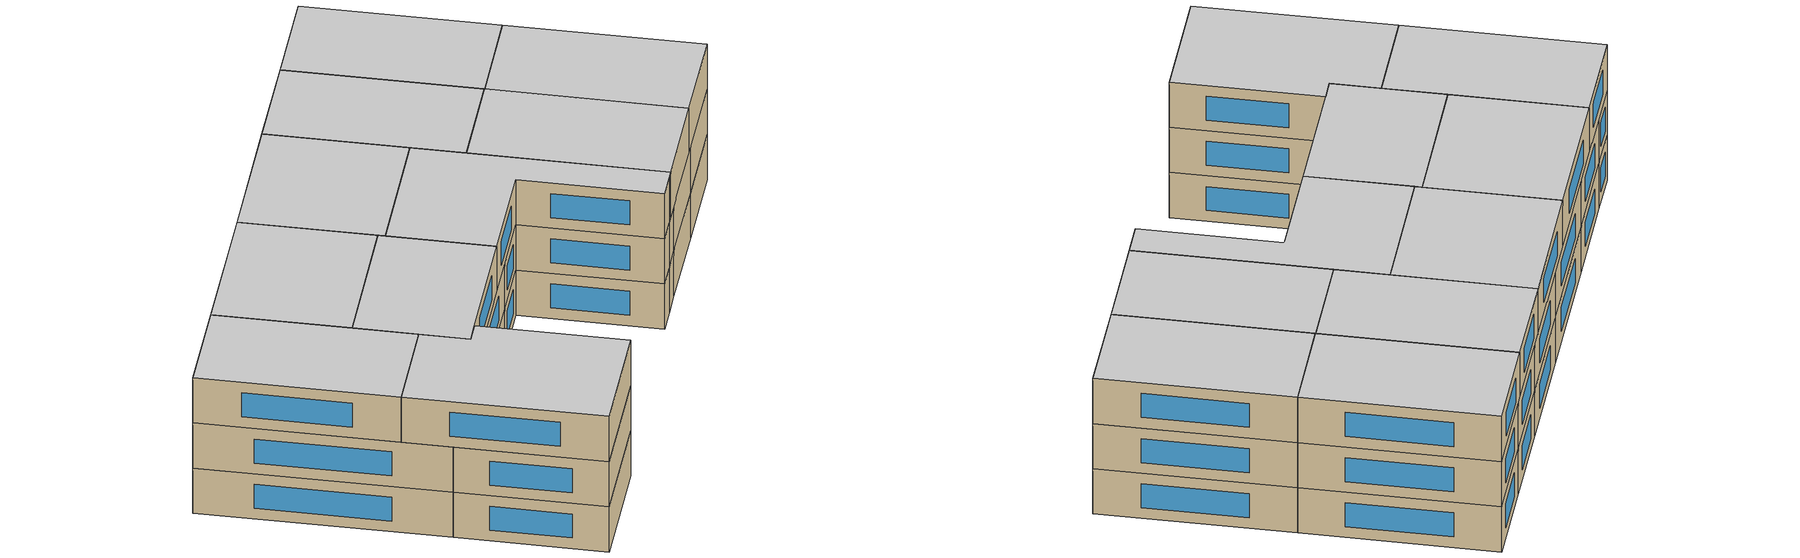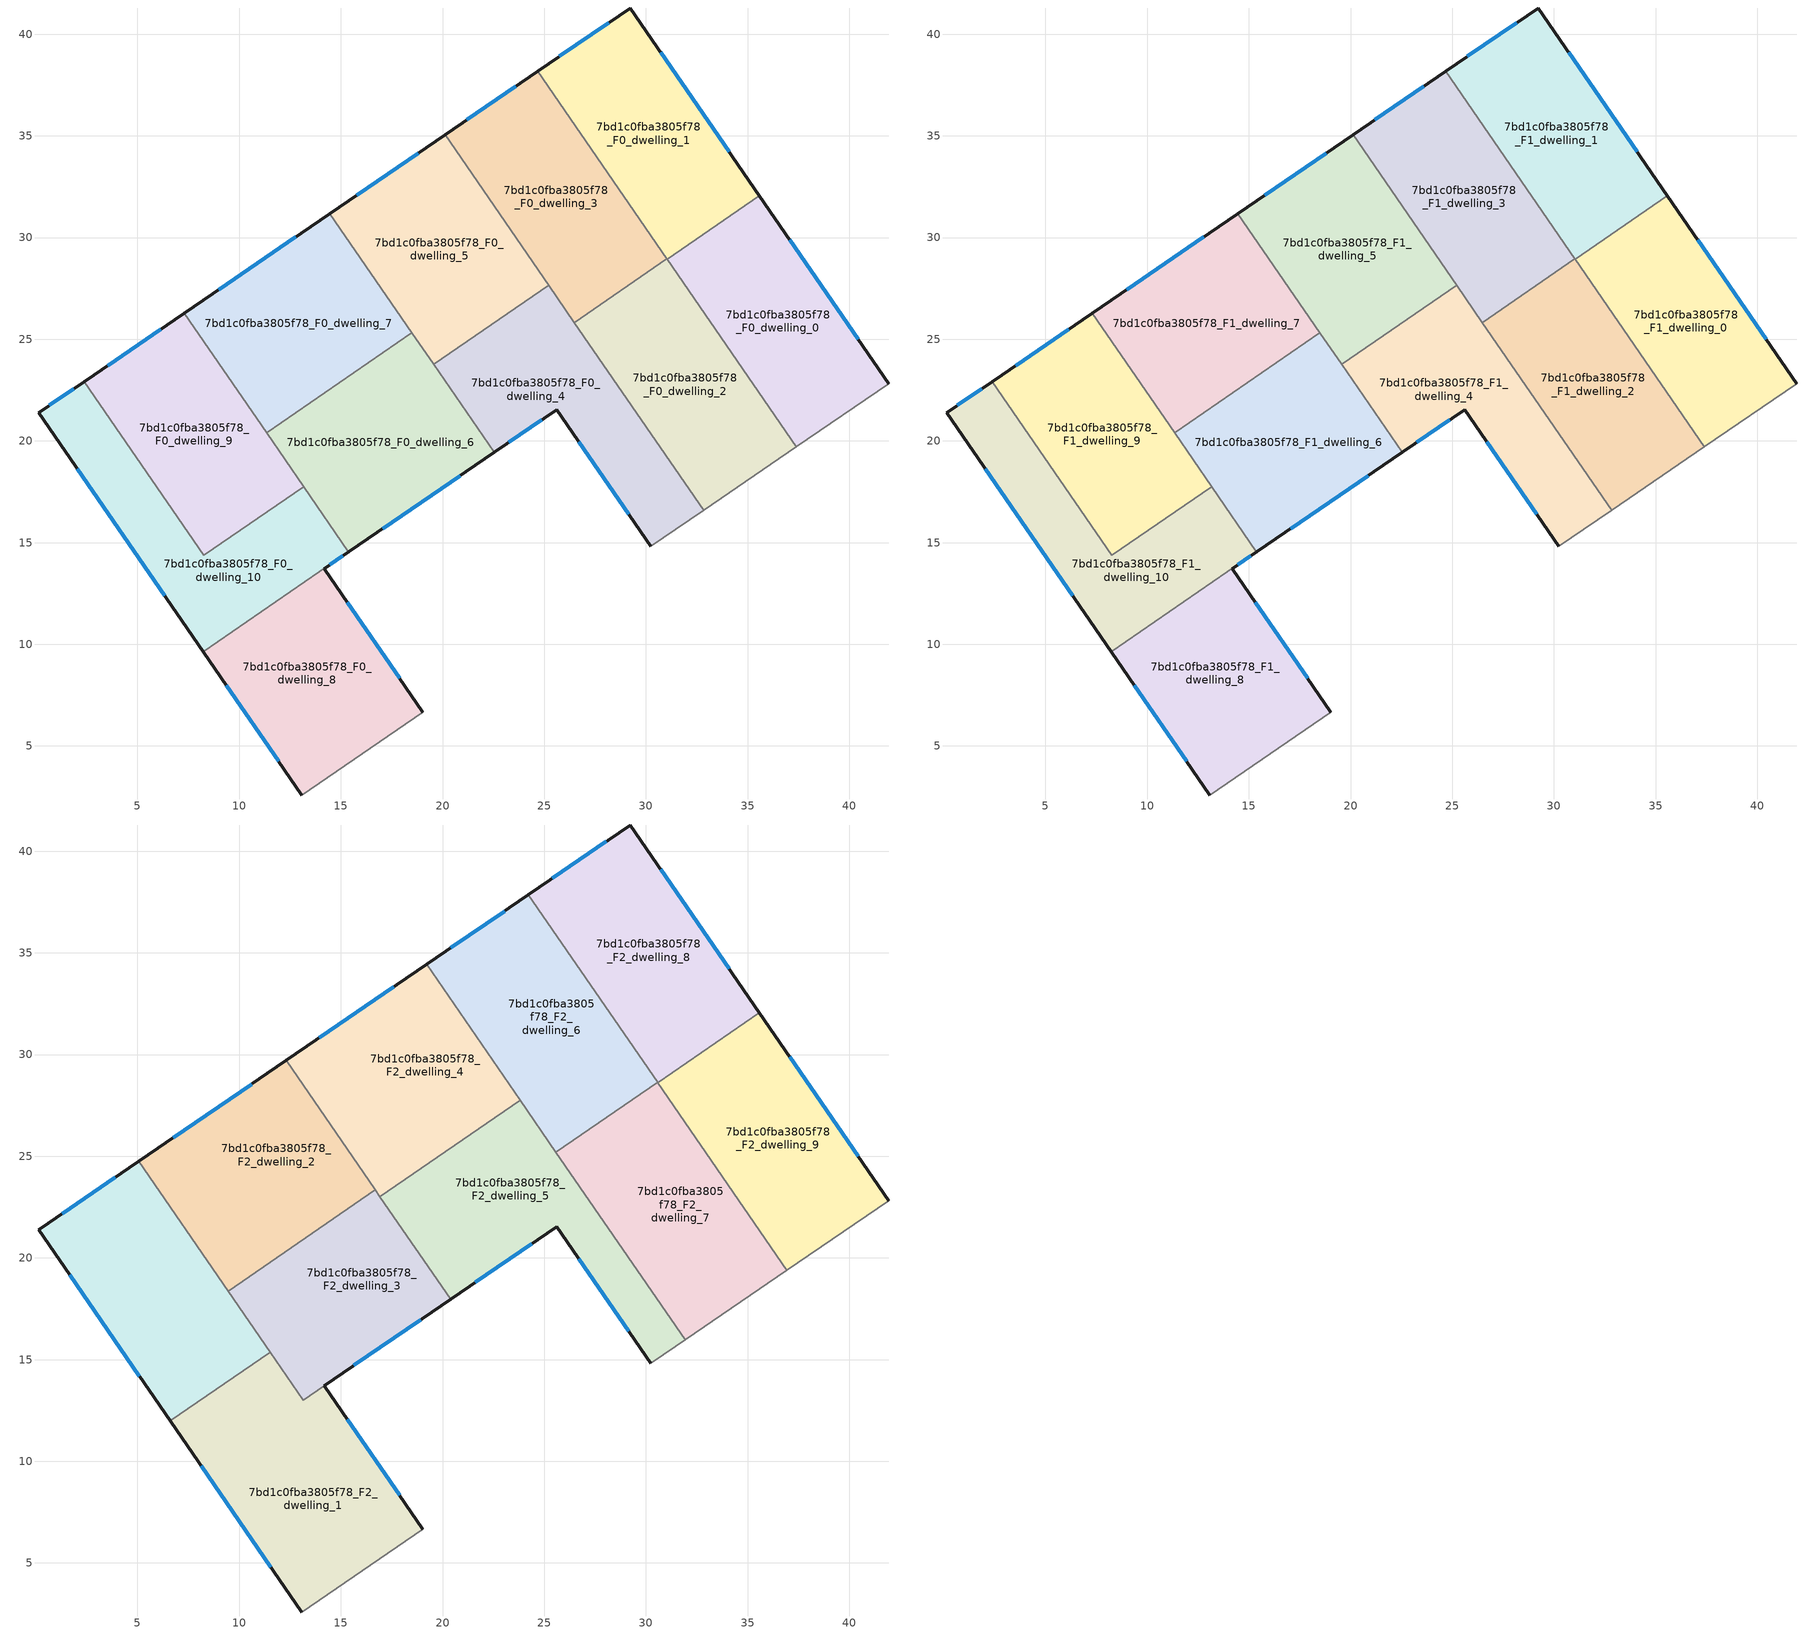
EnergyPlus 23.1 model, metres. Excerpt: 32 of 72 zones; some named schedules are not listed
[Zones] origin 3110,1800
7bd1c0fba3805f78_F0_dwelling_0
 floor ground (EU_floor_Construction): 35.58,32.06 41.94,22.82 37.39,19.71 31.04,28.93 z0
 wall outside (EU_wall_Construction): 41.94,22.82 35.58,32.06 z0:3
 wall adiabatic (EU_wall_Construction): 37.39,19.71 41.94,22.82 z0:3
 wall to 7bd1c0fba3805f78_F0_dwelling_1 (EU_wall_Construction): 35.58,32.06 31.04,28.93 z0:3
 wall to 7bd1c0fba3805f78_F0_dwelling_2 (EU_wall_Construction): 31.04,28.93 37.39,19.71 z0:3
 window (EU_Window_Construction): 40.45,24.99 37.08,29.89 z0.7:2.3
7bd1c0fba3805f78_F0_dwelling_1
 floor ground (EU_floor_Construction): 29.23,41.29 35.58,32.06 31.04,28.93 24.68,38.18 z0
 wall outside (EU_wall_Construction): 35.58,32.06 29.23,41.29 24.68,38.18 z0:3
 wall to 7bd1c0fba3805f78_F0_dwelling_2 (EU_wall_Construction): 24.68,38.18 31.03,28.95 31.04,28.94 z0:3
 window (EU_Window_Construction): 34.09,34.23 30.72,39.12 / 28.16,40.56 25.75,38.91 z0.7:2.3
7bd1c0fba3805f78_F0_dwelling_10
 floor ground (EU_floor_Construction): 13.17,17.76 15.38,14.55 8.23,9.64 0.15,21.39 2.38,22.92 8.26,14.38 z0
 wall outside (EU_wall_Construction): 2.38,22.92 0.15,21.39 8.23,9.64 z0:3
 wall to 7bd1c0fba3805f78_F0_dwelling_9 (EU_wall_Construction): 13.17,17.76 8.26,14.38 2.38,22.92 z0:3
 wall to 7bd1c0fba3805f78_F0_dwelling_8 (EU_wall_Construction): 8.23,9.64 15.38,14.55 z0:3
 wall to 7bd1c0fba3805f78_F0_dwelling_6 (EU_wall_Construction): 15.38,14.55 13.17,17.76 z0:3
 window (EU_Window_Construction): 2.04,18.63 6.33,12.4 / 1.86,22.56 0.67,21.75 z0.7:2.3
7bd1c0fba3805f78_F0_dwelling_2
 floor ground (EU_floor_Construction): 31.03,28.95 37.39,19.71 32.84,16.6 26.49,25.82 z0
 wall adiabatic (EU_wall_Construction): 32.84,16.6 37.39,19.71 z0:3
 wall to 7bd1c0fba3805f78_F0_dwelling_3 (EU_wall_Construction): 24.68,38.18 31.03,28.95 26.49,25.82 z0:3
 wall to 7bd1c0fba3805f78_F0_dwelling_4 (EU_wall_Construction): 26.49,25.82 32.84,16.6 z0:3
7bd1c0fba3805f78_F0_dwelling_3
 floor ground (EU_floor_Construction): 24.68,38.18 31.03,28.95 26.49,25.82 20.13,35.06 z0
 wall outside (EU_wall_Construction): 24.68,38.18 20.13,35.06 z0:3
 wall to 7bd1c0fba3805f78_F0_dwelling_5 (EU_wall_Construction): 20.13,35.06 25.22,27.66 z0:3
 wall to 7bd1c0fba3805f78_F0_dwelling_4 (EU_wall_Construction): 25.22,27.66 26.49,25.82 z0:3
 window (EU_Window_Construction): 23.61,37.44 21.2,35.79 z0.7:2.3
7bd1c0fba3805f78_F0_dwelling_4
 floor ground (EU_floor_Construction): 25.22,27.66 32.84,16.6 31.48,15.67 30.24,14.82 25.61,21.54 22.54,19.44 19.56,23.76 z0
 wall outside (EU_wall_Construction): 22.54,19.44 25.61,21.54 30.24,14.82 z0:3
 wall to 7bd1c0fba3805f78_F0_dwelling_5 (EU_wall_Construction): 25.22,27.66 19.56,23.76 z0:3
 wall adiabatic (EU_wall_Construction): 30.24,14.82 31.48,15.67 32.84,16.6 z0:3
 wall to 7bd1c0fba3805f78_F0_dwelling_6 (EU_wall_Construction): 19.56,23.76 22.54,19.44 z0:3
 window (EU_Window_Construction): 26.7,19.96 29.16,16.4 / 23.26,19.93 24.89,21.05 z0.7:2.3
7bd1c0fba3805f78_F0_dwelling_5
 floor ground (EU_floor_Construction): 20.13,35.06 25.22,27.66 19.56,23.76 14.46,31.18 z0
 wall outside (EU_wall_Construction): 20.13,35.06 14.46,31.18 z0:3
 wall to 7bd1c0fba3805f78_F0_dwelling_7 (EU_wall_Construction): 14.46,31.18 18.49,25.32 z0:3
 wall to 7bd1c0fba3805f78_F0_dwelling_6 (EU_wall_Construction): 18.49,25.32 19.56,23.77 z0:3
 window (EU_Window_Construction): 18.8,34.15 15.79,32.09 z0.7:2.3
7bd1c0fba3805f78_F0_dwelling_6
 floor ground (EU_floor_Construction): 18.49,25.32 22.54,19.44 15.39,14.54 11.35,20.41 z0
 wall outside (EU_wall_Construction): 15.39,14.54 22.54,19.44 z0:3
 wall to 7bd1c0fba3805f78_F0_dwelling_7 (EU_wall_Construction): 18.49,25.32 11.35,20.41 z0:3
 wall to 7bd1c0fba3805f78_F0_dwelling_8 (EU_wall_Construction): 15.38,14.55 15.39,14.54 z0:3
 wall to 7bd1c0fba3805f78_F0_dwelling_9 (EU_wall_Construction): 11.35,20.4 13.17,17.76 z0:3
 window (EU_Window_Construction): 17.07,15.69 20.86,18.29 z0.7:2.3
7bd1c0fba3805f78_F0_dwelling_7
 floor ground (EU_floor_Construction): 14.46,31.18 18.49,25.32 11.35,20.41 7.3,26.29 z0
 wall outside (EU_wall_Construction): 14.46,31.18 7.3,26.29 z0:3
 wall to 7bd1c0fba3805f78_F0_dwelling_9 (EU_wall_Construction): 7.3,26.29 11.35,20.41 z0:3
 window (EU_Window_Construction): 12.78,30.03 8.98,27.44 z0.7:2.3
7bd1c0fba3805f78_F0_dwelling_8
 floor ground (EU_floor_Construction): 15.39,14.54 14.18,13.71 19.04,6.67 13.08,2.59 8.23,9.64 15.38,14.55 z0
 wall outside (EU_wall_Construction): 19.04,6.67 14.18,13.71 15.39,14.54 / 8.23,9.64 13.08,2.59 z0:3
 wall adiabatic (EU_wall_Construction): 13.08,2.59 19.04,6.67 z0:3
 window (EU_Window_Construction): 17.89,8.32 15.32,12.06 / 9.37,7.98 11.94,4.24 / 14.46,13.91 15.1,14.35 z0.7:2.3
7bd1c0fba3805f78_F0_dwelling_9
 floor ground (EU_floor_Construction): 7.3,26.29 13.17,17.76 8.26,14.38 2.38,22.92 z0
 wall outside (EU_wall_Construction): 7.3,26.29 2.38,22.92 z0:3
 window (EU_Window_Construction): 6.15,25.49 3.54,23.71 z0.7:2.3
7bd1c0fba3805f78_F1_dwelling_0
 floor to 7bd1c0fba3805f78_F0_dwelling_0 (EU_floor_Construction): 35.58,32.06 41.94,22.82 37.39,19.71 31.04,28.93 z3
 wall outside (EU_wall_Construction): 41.94,22.82 35.58,32.06 z3:6
 wall adiabatic (EU_wall_Construction): 37.39,19.71 41.94,22.82 z3:6
 wall to 7bd1c0fba3805f78_F1_dwelling_1 (EU_wall_Construction): 35.58,32.06 31.04,28.93 z3:6
 wall to 7bd1c0fba3805f78_F1_dwelling_2 (EU_wall_Construction): 31.04,28.93 37.39,19.71 z3:6
 window (EU_Window_Construction): 40.45,24.99 37.08,29.89 z3.7:5.3
7bd1c0fba3805f78_F1_dwelling_1
 floor to 7bd1c0fba3805f78_F0_dwelling_1 (EU_floor_Construction): 29.23,41.29 35.58,32.06 31.04,28.93 24.68,38.18 z3
 wall outside (EU_wall_Construction): 35.58,32.06 29.23,41.29 24.68,38.18 z3:6
 wall to 7bd1c0fba3805f78_F1_dwelling_2 (EU_wall_Construction): 24.68,38.18 31.03,28.95 31.04,28.94 z3:6
 window (EU_Window_Construction): 34.09,34.23 30.72,39.12 / 28.16,40.56 25.75,38.91 z3.7:5.3
7bd1c0fba3805f78_F1_dwelling_10
 floor to 7bd1c0fba3805f78_F0_dwelling_10 (EU_floor_Construction): 13.17,17.76 15.38,14.55 8.23,9.64 0.15,21.39 2.38,22.92 8.26,14.38 z3
 wall outside (EU_wall_Construction): 2.38,22.92 0.15,21.39 8.23,9.64 z3:6
 wall to 7bd1c0fba3805f78_F1_dwelling_9 (EU_wall_Construction): 13.17,17.76 8.26,14.38 2.38,22.92 z3:6
 wall to 7bd1c0fba3805f78_F1_dwelling_8 (EU_wall_Construction): 8.23,9.64 15.38,14.55 z3:6
 wall to 7bd1c0fba3805f78_F1_dwelling_6 (EU_wall_Construction): 15.38,14.55 13.17,17.76 z3:6
 window (EU_Window_Construction): 2.04,18.63 6.33,12.4 / 1.86,22.56 0.67,21.75 z3.7:5.3
7bd1c0fba3805f78_F1_dwelling_2
 floor to 7bd1c0fba3805f78_F0_dwelling_2 (EU_floor_Construction): 31.03,28.95 37.39,19.71 32.84,16.6 26.49,25.82 z3
 wall adiabatic (EU_wall_Construction): 32.84,16.6 37.39,19.71 z3:6
 wall to 7bd1c0fba3805f78_F1_dwelling_3 (EU_wall_Construction): 24.68,38.18 31.03,28.95 26.49,25.82 z3:6
 wall to 7bd1c0fba3805f78_F1_dwelling_4 (EU_wall_Construction): 26.49,25.82 32.84,16.6 z3:6
7bd1c0fba3805f78_F1_dwelling_3
 floor to 7bd1c0fba3805f78_F0_dwelling_3 (EU_floor_Construction): 24.68,38.18 31.03,28.95 26.49,25.82 20.13,35.06 z3
 wall outside (EU_wall_Construction): 24.68,38.18 20.13,35.06 z3:6
 wall to 7bd1c0fba3805f78_F1_dwelling_5 (EU_wall_Construction): 20.13,35.06 25.22,27.66 z3:6
 wall to 7bd1c0fba3805f78_F1_dwelling_4 (EU_wall_Construction): 25.22,27.66 26.49,25.82 z3:6
 window (EU_Window_Construction): 23.61,37.44 21.2,35.79 z3.7:5.3
7bd1c0fba3805f78_F1_dwelling_4
 floor to 7bd1c0fba3805f78_F0_dwelling_4 (EU_floor_Construction): 25.22,27.66 32.84,16.6 31.48,15.67 30.24,14.82 25.61,21.54 22.54,19.44 19.56,23.76 z3
 wall outside (EU_wall_Construction): 22.54,19.44 25.61,21.54 30.24,14.82 z3:6
 wall to 7bd1c0fba3805f78_F1_dwelling_5 (EU_wall_Construction): 25.22,27.66 19.56,23.76 z3:6
 wall adiabatic (EU_wall_Construction): 30.24,14.82 31.48,15.67 32.84,16.6 z3:6
 wall to 7bd1c0fba3805f78_F1_dwelling_6 (EU_wall_Construction): 19.56,23.76 22.54,19.44 z3:6
 window (EU_Window_Construction): 26.7,19.96 29.16,16.4 / 23.26,19.93 24.89,21.05 z3.7:5.3
7bd1c0fba3805f78_F1_dwelling_5
 floor to 7bd1c0fba3805f78_F0_dwelling_5 (EU_floor_Construction): 20.13,35.06 25.22,27.66 19.56,23.76 14.46,31.18 z3
 wall outside (EU_wall_Construction): 20.13,35.06 14.46,31.18 z3:6
 wall to 7bd1c0fba3805f78_F1_dwelling_7 (EU_wall_Construction): 14.46,31.18 18.49,25.32 z3:6
 wall to 7bd1c0fba3805f78_F1_dwelling_6 (EU_wall_Construction): 18.49,25.32 19.56,23.77 z3:6
 window (EU_Window_Construction): 18.8,34.15 15.79,32.09 z3.7:5.3
 ceiling adiabatic (EU_roof_Construction): 24.32,27.03 25.22,27.66 20.13,35.06 14.46,31.18 19.07,24.49 23.82,27.76 z6
7bd1c0fba3805f78_F1_dwelling_6
 floor to 7bd1c0fba3805f78_F0_dwelling_6 (EU_floor_Construction): 18.49,25.32 22.54,19.44 15.39,14.54 11.35,20.41 z3
 wall outside (EU_wall_Construction): 15.39,14.54 22.54,19.44 z3:6
 wall to 7bd1c0fba3805f78_F1_dwelling_7 (EU_wall_Construction): 18.49,25.32 11.35,20.41 z3:6
 wall to 7bd1c0fba3805f78_F1_dwelling_8 (EU_wall_Construction): 15.38,14.55 15.39,14.54 z3:6
 wall to 7bd1c0fba3805f78_F1_dwelling_9 (EU_wall_Construction): 11.35,20.4 13.17,17.76 z3:6
 window (EU_Window_Construction): 17.07,15.69 20.86,18.29 z3.7:5.3
7bd1c0fba3805f78_F1_dwelling_7
 floor to 7bd1c0fba3805f78_F0_dwelling_7 (EU_floor_Construction): 14.46,31.18 18.49,25.32 11.35,20.41 7.3,26.29 z3
 wall outside (EU_wall_Construction): 14.46,31.18 7.3,26.29 z3:6
 wall to 7bd1c0fba3805f78_F1_dwelling_9 (EU_wall_Construction): 7.3,26.29 11.35,20.41 z3:6
 window (EU_Window_Construction): 12.78,30.03 8.98,27.44 z3.7:5.3
 ceiling adiabatic (EU_roof_Construction): 16.35,23.85 12.31,29.71 7.3,26.29 11.35,20.41 z6
7bd1c0fba3805f78_F1_dwelling_8
 floor to 7bd1c0fba3805f78_F0_dwelling_8 (EU_floor_Construction): 15.39,14.54 14.18,13.71 19.04,6.67 13.08,2.59 8.23,9.64 15.38,14.55 z3
 wall outside (EU_wall_Construction): 19.04,6.67 14.18,13.71 15.39,14.54 / 8.23,9.64 13.08,2.59 z3:6
 wall adiabatic (EU_wall_Construction): 13.08,2.59 19.04,6.67 z3:6
 window (EU_Window_Construction): 17.89,8.32 15.32,12.06 / 9.37,7.98 11.94,4.24 / 14.46,13.91 15.1,14.35 z3.7:5.3
7bd1c0fba3805f78_F1_dwelling_9
 floor to 7bd1c0fba3805f78_F0_dwelling_9 (EU_floor_Construction): 7.3,26.29 13.17,17.76 8.26,14.38 2.38,22.92 z3
 wall outside (EU_wall_Construction): 7.3,26.29 2.38,22.92 z3:6
 window (EU_Window_Construction): 6.15,25.49 3.54,23.71 z3.7:5.3
7bd1c0fba3805f78_F2_dwelling_0
 floor to 7bd1c0fba3805f78_F1_dwelling_10 (EU_floor_Construction): 10.94,16.22 11.53,15.36 6.62,11.98 0.15,21.39 2.38,22.92 8.26,14.38 z6
 floor to 7bd1c0fba3805f78_F1_dwelling_9 (EU_floor_Construction): 5.06,24.75 10.94,16.22 8.26,14.38 2.38,22.92 z6
 wall outside (EU_wall_Construction): 5.06,24.75 0.15,21.39 6.62,11.98 z6:9
 wall to 7bd1c0fba3805f78_F2_dwelling_1 (EU_wall_Construction): 6.62,11.98 11.53,15.36 z6:9
 wall to 7bd1c0fba3805f78_F2_dwelling_2 (EU_wall_Construction): 9.46,18.37 5.06,24.75 z6:9
 wall to 7bd1c0fba3805f78_F2_dwelling_3 (EU_wall_Construction): 11.53,15.36 9.46,18.37 z6:9
 window (EU_Window_Construction): 1.67,19.18 5.1,14.19 / 3.91,23.96 1.3,22.18 z6.7:8.3
 ceiling to 7bd1c0fba3805f78_F3_dwelling_0 (EU_floor_Construction): 11.53,15.36 5.06,24.75 0.15,21.39 6.62,11.98 z9
7bd1c0fba3805f78_F2_dwelling_1
 floor to 7bd1c0fba3805f78_F1_dwelling_8 (EU_floor_Construction): 14.18,13.71 19.04,6.67 13.08,2.59 8.23,9.64 13.14,13.02 13.15,13.01 z6
 floor to 7bd1c0fba3805f78_F1_dwelling_10 (EU_floor_Construction): 11.53,15.36 13.14,13.02 8.23,9.64 6.62,11.98 z6
 wall outside (EU_wall_Construction): 19.04,6.67 14.18,13.71 / 6.62,11.98 13.08,2.59 z6:9
 wall adiabatic (EU_wall_Construction): 13.08,2.59 19.04,6.67 z6:9
 wall to 7bd1c0fba3805f78_F2_dwelling_3 (EU_wall_Construction): 13.14,13.01 11.53,15.36 / 14.18,13.71 13.15,13.01 z6:9
 window (EU_Window_Construction): 17.89,8.32 15.32,12.06 / 8.14,9.78 11.56,4.79 z6.7:8.3
 ceiling to 7bd1c0fba3805f78_F3_dwelling_1 (EU_floor_Construction): 19.04,6.67 14.18,13.71 13.15,13.01 11.53,15.36 6.62,11.98 13.08,2.59 z9
7bd1c0fba3805f78_F2_dwelling_2
 floor adiabatic (EU_floor_Construction): 12.31,29.71 16.35,23.85 11.35,20.41 7.3,26.29 z6
 floor to 7bd1c0fba3805f78_F1_dwelling_6 (EU_floor_Construction): 16.35,23.85 16.69,23.35 11.69,19.91 11.35,20.41 z6
 floor to 7bd1c0fba3805f78_F1_dwelling_9 (EU_floor_Construction): 7.3,26.29 11.69,19.91 9.46,18.37 5.06,24.75 z6
 wall outside (EU_wall_Construction): 12.31,29.71 5.06,24.75 z6:9
 wall to 7bd1c0fba3805f78_F2_dwelling_3 (EU_wall_Construction): 9.46,18.37 16.69,23.35 z6:9
 wall to 7bd1c0fba3805f78_F2_dwelling_4 (EU_wall_Construction): 16.69,23.35 12.31,29.71 z6:9
 window (EU_Window_Construction): 10.61,28.55 6.77,25.92 z6.7:8.3
 ceiling to 7bd1c0fba3805f78_F3_dwelling_2 (EU_floor_Construction): 16.69,23.35 12.31,29.71 5.06,24.75 9.46,18.37 z9
7bd1c0fba3805f78_F2_dwelling_3
 floor to 7bd1c0fba3805f78_F1_dwelling_6 (EU_floor_Construction): 16.69,23.35 20.39,17.97 15.39,14.54 11.69,19.91 z6
 floor to 7bd1c0fba3805f78_F1_dwelling_8 (EU_floor_Construction): 15.38,14.55 15.39,14.54 14.06,13.64 13.14,13.02 z6
 floor to 7bd1c0fba3805f78_F1_dwelling_10 (EU_floor_Construction): 13.17,17.76 15.38,14.55 13.14,13.02 10.94,16.22 z6
 floor to 7bd1c0fba3805f78_F1_dwelling_9 (EU_floor_Construction): 11.69,19.91 13.17,17.76 10.94,16.22 9.46,18.37 z6
 wall outside (EU_wall_Construction): 14.18,13.71 20.39,17.97 z6:9
 wall to 7bd1c0fba3805f78_F2_dwelling_5 (EU_wall_Construction): 20.39,17.97 16.93,23.01 z6:9
 wall to 7bd1c0fba3805f78_F2_dwelling_4 (EU_wall_Construction): 16.92,23.01 16.69,23.35 z6:9
 window (EU_Window_Construction): 15.64,14.71 18.93,16.97 z6.7:8.3
 ceiling to 7bd1c0fba3805f78_F3_dwelling_3 (EU_floor_Construction): 20.39,17.97 16.69,23.35 9.46,18.37 13.14,13.01 14.18,13.71 z9
7bd1c0fba3805f78_F2_dwelling_4
 floor adiabatic (EU_floor_Construction): 19.22,34.44 23.82,27.76 19.07,24.49 14.46,31.18 z6
 floor to 7bd1c0fba3805f78_F1_dwelling_7 (EU_floor_Construction): 14.46,31.18 18.49,25.32 16.35,23.85 12.31,29.71 z6
 floor to 7bd1c0fba3805f78_F1_dwelling_6 (EU_floor_Construction): 18.49,25.32 19.07,24.49 16.93,23.01 16.35,23.85 z6
 wall outside (EU_wall_Construction): 19.22,34.44 12.31,29.71 z6:9
 wall to 7bd1c0fba3805f78_F2_dwelling_5 (EU_wall_Construction): 16.92,23.01 23.82,27.76 z6:9
 wall to 7bd1c0fba3805f78_F2_dwelling_6 (EU_wall_Construction): 23.82,27.76 19.22,34.44 z6:9
 window (EU_Window_Construction): 17.6,33.33 13.94,30.82 z6.7:8.3
 ceiling to 7bd1c0fba3805f78_F3_dwelling_4 (EU_floor_Construction): 23.82,27.76 19.22,34.44 12.31,29.71 16.92,23.01 z9
7bd1c0fba3805f78_F2_dwelling_5
 floor to 7bd1c0fba3805f78_F1_dwelling_4 (EU_floor_Construction): 24.32,27.03 31.93,15.97 31.48,15.67 30.24,14.82 25.61,21.54 22.54,19.44 19.56,23.76 z6
 floor to 7bd1c0fba3805f78_F1_dwelling_6 (EU_floor_Construction): 19.07,24.49 22.54,19.44 20.39,17.97 16.93,23.01 z6
 floor to 7bd1c0fba3805f78_F1_dwelling_5 (EU_floor_Construction): 23.82,27.76 24.32,27.03 19.56,23.77 19.07,24.49 z6
 wall outside (EU_wall_Construction): 20.39,17.97 25.61,21.54 30.24,14.82 z6:9
 wall adiabatic (EU_wall_Construction): 30.24,14.82 31.48,15.67 31.93,15.97 z6:9
 wall to 7bd1c0fba3805f78_F2_dwelling_7 (EU_wall_Construction): 31.93,15.97 25.58,25.2 z6:9
 wall to 7bd1c0fba3805f78_F2_dwelling_6 (EU_wall_Construction): 25.58,25.2 23.82,27.76 z6:9
 window (EU_Window_Construction): 26.7,19.96 29.16,16.4 / 21.62,18.81 24.39,20.7 z6.7:8.3
 ceiling to 7bd1c0fba3805f78_F3_dwelling_5 (EU_floor_Construction): 31.48,15.67 31.93,15.97 23.82,27.76 16.92,23.01 20.39,17.97 25.61,21.54 30.24,14.82 z9
7bd1c0fba3805f78_F2_dwelling_6
 floor to 7bd1c0fba3805f78_F1_dwelling_3 (EU_floor_Construction): 24.23,37.86 30.58,28.64 26.49,25.83 20.13,35.06 z6
 floor adiabatic (EU_floor_Construction): 20.13,35.06 25.22,27.66 24.32,27.03 19.22,34.44 z6
 floor to 7bd1c0fba3805f78_F1_dwelling_4 (EU_floor_Construction): 25.22,27.66 26.49,25.82 25.58,25.2 24.32,27.03 z6
 wall outside (EU_wall_Construction): 24.23,37.86 19.22,34.44 z6:9
 wall to 7bd1c0fba3805f78_F2_dwelling_7 (EU_wall_Construction): 25.58,25.2 30.58,28.64 z6:9
 wall to 7bd1c0fba3805f78_F2_dwelling_8 (EU_wall_Construction): 30.58,28.64 24.23,37.86 z6:9
 window (EU_Window_Construction): 23.05,37.06 20.4,35.24 z6.7:8.3
 ceiling to 7bd1c0fba3805f78_F3_dwelling_6 (EU_floor_Construction): 30.58,28.64 24.23,37.86 19.22,34.44 25.58,25.2 z9
7bd1c0fba3805f78_F2_dwelling_7
 floor to 7bd1c0fba3805f78_F1_dwelling_2 (EU_floor_Construction): 30.58,28.64 36.93,19.4 32.84,16.6 26.49,25.82 z6
 floor to 7bd1c0fba3805f78_F1_dwelling_4 (EU_floor_Construction): 26.49,25.82 32.84,16.6 31.93,15.97 25.58,25.2 z6
 wall adiabatic (EU_wall_Construction): 31.93,15.97 36.93,19.4 z6:9
 wall to 7bd1c0fba3805f78_F2_dwelling_9 (EU_wall_Construction): 36.93,19.4 30.59,28.62 z6:9
 wall to 7bd1c0fba3805f78_F2_dwelling_8 (EU_wall_Construction): 30.59,28.62 30.57,28.64 z6:9
 ceiling to 7bd1c0fba3805f78_F3_dwelling_7 (EU_floor_Construction): 36.93,19.4 30.58,28.64 25.58,25.2 31.93,15.97 z9
7bd1c0fba3805f78_F2_dwelling_8
 floor to 7bd1c0fba3805f78_F1_dwelling_1 (EU_floor_Construction): 29.23,41.29 35.58,32.06 31.04,28.94 24.68,38.18 z6
 floor to 7bd1c0fba3805f78_F1_dwelling_3 (EU_floor_Construction): 24.68,38.18 31.03,28.95 30.58,28.64 24.23,37.86 z6
 wall outside (EU_wall_Construction): 35.58,32.06 29.23,41.29 24.23,37.86 z6:9
 wall to 7bd1c0fba3805f78_F2_dwelling_9 (EU_wall_Construction): 30.59,28.62 35.58,32.06 z6:9
 window (EU_Window_Construction): 28.06,40.48 25.4,38.67 / 34.09,34.23 30.72,39.12 z6.7:8.3
 ceiling to 7bd1c0fba3805f78_F3_dwelling_8 (EU_floor_Construction): 35.58,32.06 29.23,41.29 24.23,37.86 30.59,28.62 z9
7bd1c0fba3805f78_F2_dwelling_9
 floor to 7bd1c0fba3805f78_F1_dwelling_0 (EU_floor_Construction): 35.58,32.06 41.94,22.82 37.39,19.71 31.04,28.93 z6
 floor to 7bd1c0fba3805f78_F1_dwelling_2 (EU_floor_Construction): 31.04,28.93 37.39,19.71 36.93,19.4 30.59,28.62 z6
 wall outside (EU_wall_Construction): 41.94,22.82 35.58,32.06 z6:9
 wall adiabatic (EU_wall_Construction): 36.93,19.4 41.94,22.82 z6:9
 window (EU_Window_Construction): 40.45,24.99 37.08,29.89 z6.7:8.3
 ceiling to 7bd1c0fba3805f78_F3_dwelling_9 (EU_floor_Construction): 41.94,22.82 35.58,32.06 30.59,28.62 36.93,19.4 z9
[Building]
EU S2 Campaign: North Axis=0; Terrain=City; Solar Distribution=FullExterior
[Site:Location]
Budapest.Ferenc.Liszt.Intl.AP: Latitude=47.437; Longitude=19.256; Time Zone=1; Elevation=185
[SizingPeriod:WeatherFileDays]
AnnualSizingPeriod: Begin Month=1; Begin Day of Month=1; End Month=12; End Day of Month=31; Day of Week for Start Day=Monday; Use Weather File Daylight Saving Period=No; Use Weather File Rain and Snow Indicators=No
[MATERIAL]
EU_InternalMass_Material: Roughness=MediumRough; Thickness=0.1; Conductivity=1; Density=1800; Specific Heat=900; Thermal Absorptance=0.9; Solar Absorptance=0.7; Visible Absorptance=0.7
[MATERIAL:NOMASS] Roughness=MediumRough; Thermal Absorptance=0.9; Solar Absorptance=0.7; Visible Absorptance=0.7
Name | Thermal Resistance
EU_wall_NoMass | 0.832559
EU_roof_NoMass | 1.39638
EU_floor_NoMass | 0.872794
[WINDOWMATERIAL:SIMPLEGLAZINGSYSTEM]
EU_Window_SimpleGlazing: UFactor=2.79869; Solar Heat Gain Coefficient=0.75; Visible Transmittance=0.75
[CONSTRUCTION]
EU_wall_Construction: EU_wall_NoMass
EU_roof_Construction: EU_roof_NoMass
EU_floor_Construction: EU_floor_NoMass
EU_Window_Construction: EU_Window_SimpleGlazing
EU_InternalMass_Construction: EU_InternalMass_Material
[ZONE] Type=1; Multiplier=1; Ceiling Height=autocalculate; Floor Area=autocalculate; Part of Total Floor Area=Yes
Name | Volume
7bd1c0fba3805f78_F0_dwelling_0; 7bd1c0fba3805f78_F1_dwelling_0; 7bd1c0fba3805f78_F0_dwelling_8; 7bd1c0fba3805f78_F1_dwelling_8 | 185.41
7bd1c0fba3805f78_F2_dwelling_0 | 203.949
7bd1c0fba3805f78_F0_dwelling_1; 7bd1c0fba3805f78_F1_dwelling_1 | 185.411
7bd1c0fba3805f78_F2_dwelling_1 | 236.157
7bd1c0fba3805f78_F0_dwelling_10; 7bd1c0fba3805f78_F1_dwelling_10 | 185.403
7bd1c0fba3805f78_F0_dwelling_2; 7bd1c0fba3805f78_F1_dwelling_2 | 185.42
7bd1c0fba3805f78_F2_dwelling_2 | 203.952
7bd1c0fba3805f78_F0_dwelling_3; 7bd1c0fba3805f78_F1_dwelling_3 | 185.399
7bd1c0fba3805f78_F2_dwelling_3 | 171.749
7bd1c0fba3805f78_F0_dwelling_4; 7bd1c0fba3805f78_F1_dwelling_4 | 185.4
7bd1c0fba3805f78_F2_dwelling_4 | 203.942
7bd1c0fba3805f78_F0_dwelling_5; 7bd1c0fba3805f78_F1_dwelling_5 | 185.393
7bd1c0fba3805f78_F2_dwelling_5; 7bd1c0fba3805f78_F2_dwelling_7 | 203.937
7bd1c0fba3805f78_F0_dwelling_6; 7bd1c0fba3805f78_F1_dwelling_6 | 185.414
7bd1c0fba3805f78_F2_dwelling_6 | 203.935
7bd1c0fba3805f78_F0_dwelling_7; 7bd1c0fba3805f78_F1_dwelling_7 | 185.397
7bd1c0fba3805f78_F2_dwelling_8 | 203.982
7bd1c0fba3805f78_F0_dwelling_9; 7bd1c0fba3805f78_F1_dwelling_9 | 185.407
7bd1c0fba3805f78_F2_dwelling_9 | 203.957
[INTERNALMASS] Construction=EU_InternalMass_Construction
Name | Zone or ZoneList | Surface Area
7bd1c0fba3805f78_F0_dwelling_0_EU_InternalMass | 7bd1c0fba3805f78_F0_dwelling_0 | 61.8022
7bd1c0fba3805f78_F0_dwelling_1_EU_InternalMass | 7bd1c0fba3805f78_F0_dwelling_1 | 61.8047
7bd1c0fba3805f78_F0_dwelling_2_EU_InternalMass | 7bd1c0fba3805f78_F0_dwelling_2 | 61.8112
7bd1c0fba3805f78_F0_dwelling_3_EU_InternalMass | 7bd1c0fba3805f78_F0_dwelling_3 | 61.7991
7bd1c0fba3805f78_F0_dwelling_4_EU_InternalMass | 7bd1c0fba3805f78_F0_dwelling_4 | 61.8001
7bd1c0fba3805f78_F0_dwelling_5_EU_InternalMass | 7bd1c0fba3805f78_F0_dwelling_5 | 61.7969
7bd1c0fba3805f78_F0_dwelling_6_EU_InternalMass | 7bd1c0fba3805f78_F0_dwelling_6 | 61.8028
7bd1c0fba3805f78_F0_dwelling_7_EU_InternalMass | 7bd1c0fba3805f78_F0_dwelling_7 | 61.799
7bd1c0fba3805f78_F0_dwelling_8_EU_InternalMass | 7bd1c0fba3805f78_F0_dwelling_8 | 61.8022
7bd1c0fba3805f78_F0_dwelling_9_EU_InternalMass | 7bd1c0fba3805f78_F0_dwelling_9 | 61.802
7bd1c0fba3805f78_F0_dwelling_10_EU_InternalMass | 7bd1c0fba3805f78_F0_dwelling_10 | 61.8011
7bd1c0fba3805f78_F1_dwelling_0_EU_InternalMass | 7bd1c0fba3805f78_F1_dwelling_0 | 61.8022
7bd1c0fba3805f78_F1_dwelling_1_EU_InternalMass | 7bd1c0fba3805f78_F1_dwelling_1 | 61.8047
7bd1c0fba3805f78_F1_dwelling_2_EU_InternalMass | 7bd1c0fba3805f78_F1_dwelling_2 | 61.8112
7bd1c0fba3805f78_F1_dwelling_3_EU_InternalMass | 7bd1c0fba3805f78_F1_dwelling_3 | 61.7991
7bd1c0fba3805f78_F1_dwelling_4_EU_InternalMass | 7bd1c0fba3805f78_F1_dwelling_4 | 61.8001
7bd1c0fba3805f78_F1_dwelling_5_EU_InternalMass | 7bd1c0fba3805f78_F1_dwelling_5 | 61.7969
7bd1c0fba3805f78_F1_dwelling_6_EU_InternalMass | 7bd1c0fba3805f78_F1_dwelling_6 | 61.8028
7bd1c0fba3805f78_F1_dwelling_7_EU_InternalMass | 7bd1c0fba3805f78_F1_dwelling_7 | 61.799
7bd1c0fba3805f78_F1_dwelling_8_EU_InternalMass | 7bd1c0fba3805f78_F1_dwelling_8 | 61.8022
7bd1c0fba3805f78_F1_dwelling_9_EU_InternalMass | 7bd1c0fba3805f78_F1_dwelling_9 | 61.802
7bd1c0fba3805f78_F1_dwelling_10_EU_InternalMass | 7bd1c0fba3805f78_F1_dwelling_10 | 61.8011
7bd1c0fba3805f78_F2_dwelling_0_EU_InternalMass | 7bd1c0fba3805f78_F2_dwelling_0 | 67.9832
7bd1c0fba3805f78_F2_dwelling_1_EU_InternalMass | 7bd1c0fba3805f78_F2_dwelling_1 | 78.7198
7bd1c0fba3805f78_F2_dwelling_2_EU_InternalMass | 7bd1c0fba3805f78_F2_dwelling_2 | 67.984
7bd1c0fba3805f78_F2_dwelling_3_EU_InternalMass | 7bd1c0fba3805f78_F2_dwelling_3 | 57.2466
7bd1c0fba3805f78_F2_dwelling_4_EU_InternalMass | 7bd1c0fba3805f78_F2_dwelling_4 | 67.9806
7bd1c0fba3805f78_F2_dwelling_5_EU_InternalMass | 7bd1c0fba3805f78_F2_dwelling_5 | 67.9788
7bd1c0fba3805f78_F2_dwelling_6_EU_InternalMass | 7bd1c0fba3805f78_F2_dwelling_6 | 67.9784
7bd1c0fba3805f78_F2_dwelling_7_EU_InternalMass | 7bd1c0fba3805f78_F2_dwelling_7 | 67.9793
7bd1c0fba3805f78_F2_dwelling_8_EU_InternalMass | 7bd1c0fba3805f78_F2_dwelling_8 | 67.9876
7bd1c0fba3805f78_F2_dwelling_9_EU_InternalMass | 7bd1c0fba3805f78_F2_dwelling_9 | 67.9827
[OTHEREQUIPMENT] Fuel Type=Electricity; Design Level Calculation Method=Watts/Area; Power per Zone Floor Area=1; Fraction Latent=0; Fraction Radiant=0; Fraction Lost=0; Carbon Dioxide Generation Rate=0; EndUse Subcategory=EU_Step8_InternalGains
Name | Zone or ZoneList or Space or SpaceList | Schedule
EU_Step8_InternalGain_7bd1c0fba3805f78_F0_dwelling_0_f000 | 7bd1c0fba3805f78_F0_dwelling_0 | EU_Step8_GainSchedule_7bd1c0fba3805f78_F0_dwelling_0_f000
EU_Step8_InternalGain_7bd1c0fba3805f78_F0_dwelling_1_f000 | 7bd1c0fba3805f78_F0_dwelling_1 | EU_Step8_GainSchedule_7bd1c0fba3805f78_F0_dwelling_1_f000
EU_Step8_InternalGain_7bd1c0fba3805f78_F0_dwelling_2_f000 | 7bd1c0fba3805f78_F0_dwelling_2 | EU_Step8_GainSchedule_7bd1c0fba3805f78_F0_dwelling_2_f000
EU_Step8_InternalGain_7bd1c0fba3805f78_F0_dwelling_3_f000 | 7bd1c0fba3805f78_F0_dwelling_3 | EU_Step8_GainSchedule_7bd1c0fba3805f78_F0_dwelling_3_f000
EU_Step8_InternalGain_7bd1c0fba3805f78_F0_dwelling_4_f000 | 7bd1c0fba3805f78_F0_dwelling_4 | EU_Step8_GainSchedule_7bd1c0fba3805f78_F0_dwelling_4_f000
EU_Step8_InternalGain_7bd1c0fba3805f78_F0_dwelling_5_f000 | 7bd1c0fba3805f78_F0_dwelling_5 | EU_Step8_GainSchedule_7bd1c0fba3805f78_F0_dwelling_5_f000
EU_Step8_InternalGain_7bd1c0fba3805f78_F0_dwelling_6_f000 | 7bd1c0fba3805f78_F0_dwelling_6 | EU_Step8_GainSchedule_7bd1c0fba3805f78_F0_dwelling_6_f000
EU_Step8_InternalGain_7bd1c0fba3805f78_F0_dwelling_7_f000 | 7bd1c0fba3805f78_F0_dwelling_7 | EU_Step8_GainSchedule_7bd1c0fba3805f78_F0_dwelling_7_f000
EU_Step8_InternalGain_7bd1c0fba3805f78_F0_dwelling_8_f000 | 7bd1c0fba3805f78_F0_dwelling_8 | EU_Step8_GainSchedule_7bd1c0fba3805f78_F0_dwelling_8_f000
EU_Step8_InternalGain_7bd1c0fba3805f78_F0_dwelling_9_f000 | 7bd1c0fba3805f78_F0_dwelling_9 | EU_Step8_GainSchedule_7bd1c0fba3805f78_F0_dwelling_9_f000
EU_Step8_InternalGain_7bd1c0fba3805f78_F0_dwelling_10_f000 | 7bd1c0fba3805f78_F0_dwelling_10 | EU_Step8_GainSchedule_7bd1c0fba3805f78_F0_dwelling_10_f000
EU_Step8_InternalGain_7bd1c0fba3805f78_F1_dwelling_0_f000 | 7bd1c0fba3805f78_F1_dwelling_0 | EU_Step8_GainSchedule_7bd1c0fba3805f78_F1_dwelling_0_f000
EU_Step8_InternalGain_7bd1c0fba3805f78_F1_dwelling_1_f000 | 7bd1c0fba3805f78_F1_dwelling_1 | EU_Step8_GainSchedule_7bd1c0fba3805f78_F1_dwelling_1_f000
EU_Step8_InternalGain_7bd1c0fba3805f78_F1_dwelling_2_f000 | 7bd1c0fba3805f78_F1_dwelling_2 | EU_Step8_GainSchedule_7bd1c0fba3805f78_F1_dwelling_2_f000
EU_Step8_InternalGain_7bd1c0fba3805f78_F1_dwelling_3_f000 | 7bd1c0fba3805f78_F1_dwelling_3 | EU_Step8_GainSchedule_7bd1c0fba3805f78_F1_dwelling_3_f000
EU_Step8_InternalGain_7bd1c0fba3805f78_F1_dwelling_4_f000 | 7bd1c0fba3805f78_F1_dwelling_4 | EU_Step8_GainSchedule_7bd1c0fba3805f78_F1_dwelling_4_f000
EU_Step8_InternalGain_7bd1c0fba3805f78_F1_dwelling_5_f000 | 7bd1c0fba3805f78_F1_dwelling_5 | EU_Step8_GainSchedule_7bd1c0fba3805f78_F1_dwelling_5_f000
EU_Step8_InternalGain_7bd1c0fba3805f78_F1_dwelling_6_f000 | 7bd1c0fba3805f78_F1_dwelling_6 | EU_Step8_GainSchedule_7bd1c0fba3805f78_F1_dwelling_6_f000
EU_Step8_InternalGain_7bd1c0fba3805f78_F1_dwelling_7_f000 | 7bd1c0fba3805f78_F1_dwelling_7 | EU_Step8_GainSchedule_7bd1c0fba3805f78_F1_dwelling_7_f000
EU_Step8_InternalGain_7bd1c0fba3805f78_F1_dwelling_8_f000 | 7bd1c0fba3805f78_F1_dwelling_8 | EU_Step8_GainSchedule_7bd1c0fba3805f78_F1_dwelling_8_f000
EU_Step8_InternalGain_7bd1c0fba3805f78_F1_dwelling_9_f000 | 7bd1c0fba3805f78_F1_dwelling_9 | EU_Step8_GainSchedule_7bd1c0fba3805f78_F1_dwelling_9_f000
EU_Step8_InternalGain_7bd1c0fba3805f78_F1_dwelling_10_f000 | 7bd1c0fba3805f78_F1_dwelling_10 | EU_Step8_GainSchedule_7bd1c0fba3805f78_F1_dwelling_10_f000
EU_Step8_InternalGain_7bd1c0fba3805f78_F2_dwelling_0_f000 | 7bd1c0fba3805f78_F2_dwelling_0 | EU_Step8_GainSchedule_7bd1c0fba3805f78_F2_dwelling_0_f000
EU_Step8_InternalGain_7bd1c0fba3805f78_F2_dwelling_1_f000 | 7bd1c0fba3805f78_F2_dwelling_1 | EU_Step8_GainSchedule_7bd1c0fba3805f78_F2_dwelling_1_f000
EU_Step8_InternalGain_7bd1c0fba3805f78_F2_dwelling_2_f000 | 7bd1c0fba3805f78_F2_dwelling_2 | EU_Step8_GainSchedule_7bd1c0fba3805f78_F2_dwelling_2_f000
EU_Step8_InternalGain_7bd1c0fba3805f78_F2_dwelling_3_f000 | 7bd1c0fba3805f78_F2_dwelling_3 | EU_Step8_GainSchedule_7bd1c0fba3805f78_F2_dwelling_3_f000
EU_Step8_InternalGain_7bd1c0fba3805f78_F2_dwelling_4_f000 | 7bd1c0fba3805f78_F2_dwelling_4 | EU_Step8_GainSchedule_7bd1c0fba3805f78_F2_dwelling_4_f000
EU_Step8_InternalGain_7bd1c0fba3805f78_F2_dwelling_5_f000 | 7bd1c0fba3805f78_F2_dwelling_5 | EU_Step8_GainSchedule_7bd1c0fba3805f78_F2_dwelling_5_f000
EU_Step8_InternalGain_7bd1c0fba3805f78_F2_dwelling_6_f000 | 7bd1c0fba3805f78_F2_dwelling_6 | EU_Step8_GainSchedule_7bd1c0fba3805f78_F2_dwelling_6_f000
EU_Step8_InternalGain_7bd1c0fba3805f78_F2_dwelling_7_f000 | 7bd1c0fba3805f78_F2_dwelling_7 | EU_Step8_GainSchedule_7bd1c0fba3805f78_F2_dwelling_7_f000
EU_Step8_InternalGain_7bd1c0fba3805f78_F2_dwelling_8_f000 | 7bd1c0fba3805f78_F2_dwelling_8 | EU_Step8_GainSchedule_7bd1c0fba3805f78_F2_dwelling_8_f000
EU_Step8_InternalGain_7bd1c0fba3805f78_F2_dwelling_9_f000 | 7bd1c0fba3805f78_F2_dwelling_9 | EU_Step8_GainSchedule_7bd1c0fba3805f78_F2_dwelling_9_f000
[ZONEVENTILATION:DESIGNFLOWRATE] Schedule=EU_AlwaysOn; Design Flow Rate Calculation Method=AirChanges/Hour; Air Changes per Hour=0.475469; Ventilation Type=Natural; Fan Pressure Rise=0; Fan Total Efficiency=1; Constant Term Coefficient=1; Temperature Term Coefficient=0; Velocity Term Coefficient=0; Velocity Squared Term Coefficient=0; Minimum Indoor Temperature=-100; Maximum Indoor Temperature=100; Delta Temperature=-100; Minimum Outdoor Temperature=-100; Maximum Outdoor Temperature=100; Maximum Wind Speed=40
Name | Zone or ZoneList or Space or SpaceList
EU_ConstantAir_7bd1c0fba3805f78_F0_dwelling_0 | 7bd1c0fba3805f78_F0_dwelling_0
EU_ConstantAir_7bd1c0fba3805f78_F0_dwelling_1 | 7bd1c0fba3805f78_F0_dwelling_1
EU_ConstantAir_7bd1c0fba3805f78_F0_dwelling_2 | 7bd1c0fba3805f78_F0_dwelling_2
EU_ConstantAir_7bd1c0fba3805f78_F0_dwelling_3 | 7bd1c0fba3805f78_F0_dwelling_3
EU_ConstantAir_7bd1c0fba3805f78_F0_dwelling_4 | 7bd1c0fba3805f78_F0_dwelling_4
EU_ConstantAir_7bd1c0fba3805f78_F0_dwelling_5 | 7bd1c0fba3805f78_F0_dwelling_5
EU_ConstantAir_7bd1c0fba3805f78_F0_dwelling_6 | 7bd1c0fba3805f78_F0_dwelling_6
EU_ConstantAir_7bd1c0fba3805f78_F0_dwelling_7 | 7bd1c0fba3805f78_F0_dwelling_7
EU_ConstantAir_7bd1c0fba3805f78_F0_dwelling_8 | 7bd1c0fba3805f78_F0_dwelling_8
EU_ConstantAir_7bd1c0fba3805f78_F0_dwelling_9 | 7bd1c0fba3805f78_F0_dwelling_9
EU_ConstantAir_7bd1c0fba3805f78_F0_dwelling_10 | 7bd1c0fba3805f78_F0_dwelling_10
EU_ConstantAir_7bd1c0fba3805f78_F1_dwelling_0 | 7bd1c0fba3805f78_F1_dwelling_0
EU_ConstantAir_7bd1c0fba3805f78_F1_dwelling_1 | 7bd1c0fba3805f78_F1_dwelling_1
EU_ConstantAir_7bd1c0fba3805f78_F1_dwelling_2 | 7bd1c0fba3805f78_F1_dwelling_2
EU_ConstantAir_7bd1c0fba3805f78_F1_dwelling_3 | 7bd1c0fba3805f78_F1_dwelling_3
EU_ConstantAir_7bd1c0fba3805f78_F1_dwelling_4 | 7bd1c0fba3805f78_F1_dwelling_4
EU_ConstantAir_7bd1c0fba3805f78_F1_dwelling_5 | 7bd1c0fba3805f78_F1_dwelling_5
EU_ConstantAir_7bd1c0fba3805f78_F1_dwelling_6 | 7bd1c0fba3805f78_F1_dwelling_6
EU_ConstantAir_7bd1c0fba3805f78_F1_dwelling_7 | 7bd1c0fba3805f78_F1_dwelling_7
EU_ConstantAir_7bd1c0fba3805f78_F1_dwelling_8 | 7bd1c0fba3805f78_F1_dwelling_8
EU_ConstantAir_7bd1c0fba3805f78_F1_dwelling_9 | 7bd1c0fba3805f78_F1_dwelling_9
EU_ConstantAir_7bd1c0fba3805f78_F1_dwelling_10 | 7bd1c0fba3805f78_F1_dwelling_10
EU_ConstantAir_7bd1c0fba3805f78_F2_dwelling_0 | 7bd1c0fba3805f78_F2_dwelling_0
EU_ConstantAir_7bd1c0fba3805f78_F2_dwelling_1 | 7bd1c0fba3805f78_F2_dwelling_1
EU_ConstantAir_7bd1c0fba3805f78_F2_dwelling_2 | 7bd1c0fba3805f78_F2_dwelling_2
EU_ConstantAir_7bd1c0fba3805f78_F2_dwelling_3 | 7bd1c0fba3805f78_F2_dwelling_3
EU_ConstantAir_7bd1c0fba3805f78_F2_dwelling_4 | 7bd1c0fba3805f78_F2_dwelling_4
EU_ConstantAir_7bd1c0fba3805f78_F2_dwelling_5 | 7bd1c0fba3805f78_F2_dwelling_5
EU_ConstantAir_7bd1c0fba3805f78_F2_dwelling_6 | 7bd1c0fba3805f78_F2_dwelling_6
EU_ConstantAir_7bd1c0fba3805f78_F2_dwelling_7 | 7bd1c0fba3805f78_F2_dwelling_7
EU_ConstantAir_7bd1c0fba3805f78_F2_dwelling_8 | 7bd1c0fba3805f78_F2_dwelling_8
EU_ConstantAir_7bd1c0fba3805f78_F2_dwelling_9 | 7bd1c0fba3805f78_F2_dwelling_9
[HVACTEMPLATE:ZONE:IDEALLOADSAIRSYSTEM] System Availability Schedule=EU_AlwaysOn; Maximum Heating Supply Air Temperature=50; Minimum Cooling Supply Air Temperature=13; Maximum Heating Supply Air Humidity Ratio=0.0156; Minimum Cooling Supply Air Humidity Ratio=0.0077; Heating Limit=NoLimit; Cooling Limit=NoLimit; Heating Availability Schedule=EU_AlwaysOn; Cooling Availability Schedule=EU_CoolingOff; Dehumidification Control Type=ConstantSensibleHeatRatio; Cooling Sensible Heat Ratio=0.7; Dehumidification Setpoint=60; Humidification Control Type=None; Humidification Setpoint=30; Outdoor Air Method=None; Outdoor Air Flow Rate per Person=0.00944; Outdoor Air Flow Rate per Zone Floor Area=0; Outdoor Air Flow Rate per Zone=0; Demand Controlled Ventilation Type=None; Outdoor Air Economizer Type=NoEconomizer; Heat Recovery Type=None; Sensible Heat Recovery Effectiveness=0.7; Latent Heat Recovery Effectiveness=0.65
Name | Template Thermostat
7bd1c0fba3805f78_F0_dwelling_0 | EU_HeatOnly_7bd1c0fba3805f78_F0_dwelling_0
7bd1c0fba3805f78_F0_dwelling_1 | EU_HeatOnly_7bd1c0fba3805f78_F0_dwelling_1
7bd1c0fba3805f78_F0_dwelling_2 | EU_HeatOnly_7bd1c0fba3805f78_F0_dwelling_2
7bd1c0fba3805f78_F0_dwelling_3 | EU_HeatOnly_7bd1c0fba3805f78_F0_dwelling_3
7bd1c0fba3805f78_F0_dwelling_4 | EU_HeatOnly_7bd1c0fba3805f78_F0_dwelling_4
7bd1c0fba3805f78_F0_dwelling_5 | EU_HeatOnly_7bd1c0fba3805f78_F0_dwelling_5
7bd1c0fba3805f78_F0_dwelling_6 | EU_HeatOnly_7bd1c0fba3805f78_F0_dwelling_6
7bd1c0fba3805f78_F0_dwelling_7 | EU_HeatOnly_7bd1c0fba3805f78_F0_dwelling_7
7bd1c0fba3805f78_F0_dwelling_8 | EU_HeatOnly_7bd1c0fba3805f78_F0_dwelling_8
7bd1c0fba3805f78_F0_dwelling_9 | EU_HeatOnly_7bd1c0fba3805f78_F0_dwelling_9
7bd1c0fba3805f78_F0_dwelling_10 | EU_HeatOnly_7bd1c0fba3805f78_F0_dwelling_10
7bd1c0fba3805f78_F1_dwelling_0 | EU_HeatOnly_7bd1c0fba3805f78_F1_dwelling_0
7bd1c0fba3805f78_F1_dwelling_1 | EU_HeatOnly_7bd1c0fba3805f78_F1_dwelling_1
7bd1c0fba3805f78_F1_dwelling_2 | EU_HeatOnly_7bd1c0fba3805f78_F1_dwelling_2
7bd1c0fba3805f78_F1_dwelling_3 | EU_HeatOnly_7bd1c0fba3805f78_F1_dwelling_3
7bd1c0fba3805f78_F1_dwelling_4 | EU_HeatOnly_7bd1c0fba3805f78_F1_dwelling_4
7bd1c0fba3805f78_F1_dwelling_5 | EU_HeatOnly_7bd1c0fba3805f78_F1_dwelling_5
7bd1c0fba3805f78_F1_dwelling_6 | EU_HeatOnly_7bd1c0fba3805f78_F1_dwelling_6
7bd1c0fba3805f78_F1_dwelling_7 | EU_HeatOnly_7bd1c0fba3805f78_F1_dwelling_7
7bd1c0fba3805f78_F1_dwelling_8 | EU_HeatOnly_7bd1c0fba3805f78_F1_dwelling_8
7bd1c0fba3805f78_F1_dwelling_9 | EU_HeatOnly_7bd1c0fba3805f78_F1_dwelling_9
7bd1c0fba3805f78_F1_dwelling_10 | EU_HeatOnly_7bd1c0fba3805f78_F1_dwelling_10
7bd1c0fba3805f78_F2_dwelling_0 | EU_HeatOnly_7bd1c0fba3805f78_F2_dwelling_0
7bd1c0fba3805f78_F2_dwelling_1 | EU_HeatOnly_7bd1c0fba3805f78_F2_dwelling_1
7bd1c0fba3805f78_F2_dwelling_2 | EU_HeatOnly_7bd1c0fba3805f78_F2_dwelling_2
7bd1c0fba3805f78_F2_dwelling_3 | EU_HeatOnly_7bd1c0fba3805f78_F2_dwelling_3
7bd1c0fba3805f78_F2_dwelling_4 | EU_HeatOnly_7bd1c0fba3805f78_F2_dwelling_4
7bd1c0fba3805f78_F2_dwelling_5 | EU_HeatOnly_7bd1c0fba3805f78_F2_dwelling_5
7bd1c0fba3805f78_F2_dwelling_6 | EU_HeatOnly_7bd1c0fba3805f78_F2_dwelling_6
7bd1c0fba3805f78_F2_dwelling_7 | EU_HeatOnly_7bd1c0fba3805f78_F2_dwelling_7
7bd1c0fba3805f78_F2_dwelling_8 | EU_HeatOnly_7bd1c0fba3805f78_F2_dwelling_8
7bd1c0fba3805f78_F2_dwelling_9 | EU_HeatOnly_7bd1c0fba3805f78_F2_dwelling_9
[SIZING:ZONE] Zone Cooling Design Supply Air Temperature Input Method=SupplyAirTemperature; Zone Cooling Design Supply Air Temperature=13; Zone Heating Design Supply Air Temperature Input Method=SupplyAirTemperature; Zone Heating Design Supply Air Temperature=50; Zone Cooling Design Supply Air Humidity Ratio=0.008; Zone Heating Design Supply Air Humidity Ratio=0.008; Cooling Design Air Flow Method=DesignDay; Cooling Design Air Flow Rate=0; Cooling Minimum Air Flow per Zone Floor Area=0.000762; Cooling Minimum Air Flow=0; Cooling Minimum Air Flow Fraction=0.2; Heating Design Air Flow Method=DesignDay; Heating Design Air Flow Rate=0; Heating Maximum Air Flow per Zone Floor Area=0.002032; Heating Maximum Air Flow=0.141576; Heating Maximum Air Flow Fraction=0.3; Account for Dedicated Outdoor Air System=No; Dedicated Outdoor Air System Control Strategy=NeutralSupplyAir; Dedicated Outdoor Air Low Setpoint Temperature for Design=autosize; Dedicated Outdoor Air High Setpoint Temperature for Design=autosize; Zone Load Sizing Method=Sensible Load Only No Latent Load; Zone Latent Cooling Design Supply Air Humidity Ratio Input Method=HumidityRatioDifference; Zone Cooling Design Supply Air Humidity Ratio Difference=0.005; Zone Latent Heating Design Supply Air Humidity Ratio Input Method=HumidityRatioDifference; Zone Humidification Design Supply Air Humidity Ratio Difference=0.005
7bd1c0fba3805f78_F0_dwelling_0; 7bd1c0fba3805f78_F0_dwelling_1; 7bd1c0fba3805f78_F0_dwelling_2; 7bd1c0fba3805f78_F0_dwelling_3; 7bd1c0fba3805f78_F0_dwelling_4; 7bd1c0fba3805f78_F0_dwelling_5; 7bd1c0fba3805f78_F0_dwelling_6; 7bd1c0fba3805f78_F0_dwelling_7; 7bd1c0fba3805f78_F0_dwelling_8; 7bd1c0fba3805f78_F0_dwelling_9; 7bd1c0fba3805f78_F0_dwelling_10; 7bd1c0fba3805f78_F1_dwelling_0; 7bd1c0fba3805f78_F1_dwelling_1; 7bd1c0fba3805f78_F1_dwelling_2; 7bd1c0fba3805f78_F1_dwelling_3; 7bd1c0fba3805f78_F1_dwelling_4; 7bd1c0fba3805f78_F1_dwelling_5; 7bd1c0fba3805f78_F1_dwelling_6; 7bd1c0fba3805f78_F1_dwelling_7; 7bd1c0fba3805f78_F1_dwelling_8; 7bd1c0fba3805f78_F1_dwelling_9; 7bd1c0fba3805f78_F1_dwelling_10; 7bd1c0fba3805f78_F2_dwelling_0; 7bd1c0fba3805f78_F2_dwelling_1; 7bd1c0fba3805f78_F2_dwelling_2; 7bd1c0fba3805f78_F2_dwelling_3; 7bd1c0fba3805f78_F2_dwelling_4; 7bd1c0fba3805f78_F2_dwelling_5; 7bd1c0fba3805f78_F2_dwelling_6; 7bd1c0fba3805f78_F2_dwelling_7; 7bd1c0fba3805f78_F2_dwelling_8; 7bd1c0fba3805f78_F2_dwelling_9
[SCHEDULE:FILE] Column Number=1; Rows to Skip at Top=0; Number of Hours of Data=8760; Column Separator=Comma; Interpolate to Timestep=No; Minutes per Item=60; Adjust Schedule for Daylight Savings=Yes
Name | File
EU_Step8_GainSchedule_7bd1c0fba3805f78_F0_dwelling_0_f000 | ../../schedules/7bd1c0fba3805f78/7bd1c0fba3805f78_F0_dwelling_0_f000_gain.csv
EU_Step8_GainSchedule_7bd1c0fba3805f78_F0_dwelling_1_f000 | ../../schedules/7bd1c0fba3805f78/7bd1c0fba3805f78_F0_dwelling_1_f000_gain.csv
EU_Step8_GainSchedule_7bd1c0fba3805f78_F0_dwelling_2_f000 | ../../schedules/7bd1c0fba3805f78/7bd1c0fba3805f78_F0_dwelling_2_f000_gain.csv
EU_Step8_GainSchedule_7bd1c0fba3805f78_F0_dwelling_3_f000 | ../../schedules/7bd1c0fba3805f78/7bd1c0fba3805f78_F0_dwelling_3_f000_gain.csv
EU_Step8_GainSchedule_7bd1c0fba3805f78_F0_dwelling_4_f000 | ../../schedules/7bd1c0fba3805f78/7bd1c0fba3805f78_F0_dwelling_4_f000_gain.csv
EU_Step8_GainSchedule_7bd1c0fba3805f78_F0_dwelling_5_f000 | ../../schedules/7bd1c0fba3805f78/7bd1c0fba3805f78_F0_dwelling_5_f000_gain.csv
EU_Step8_GainSchedule_7bd1c0fba3805f78_F0_dwelling_6_f000 | ../../schedules/7bd1c0fba3805f78/7bd1c0fba3805f78_F0_dwelling_6_f000_gain.csv
